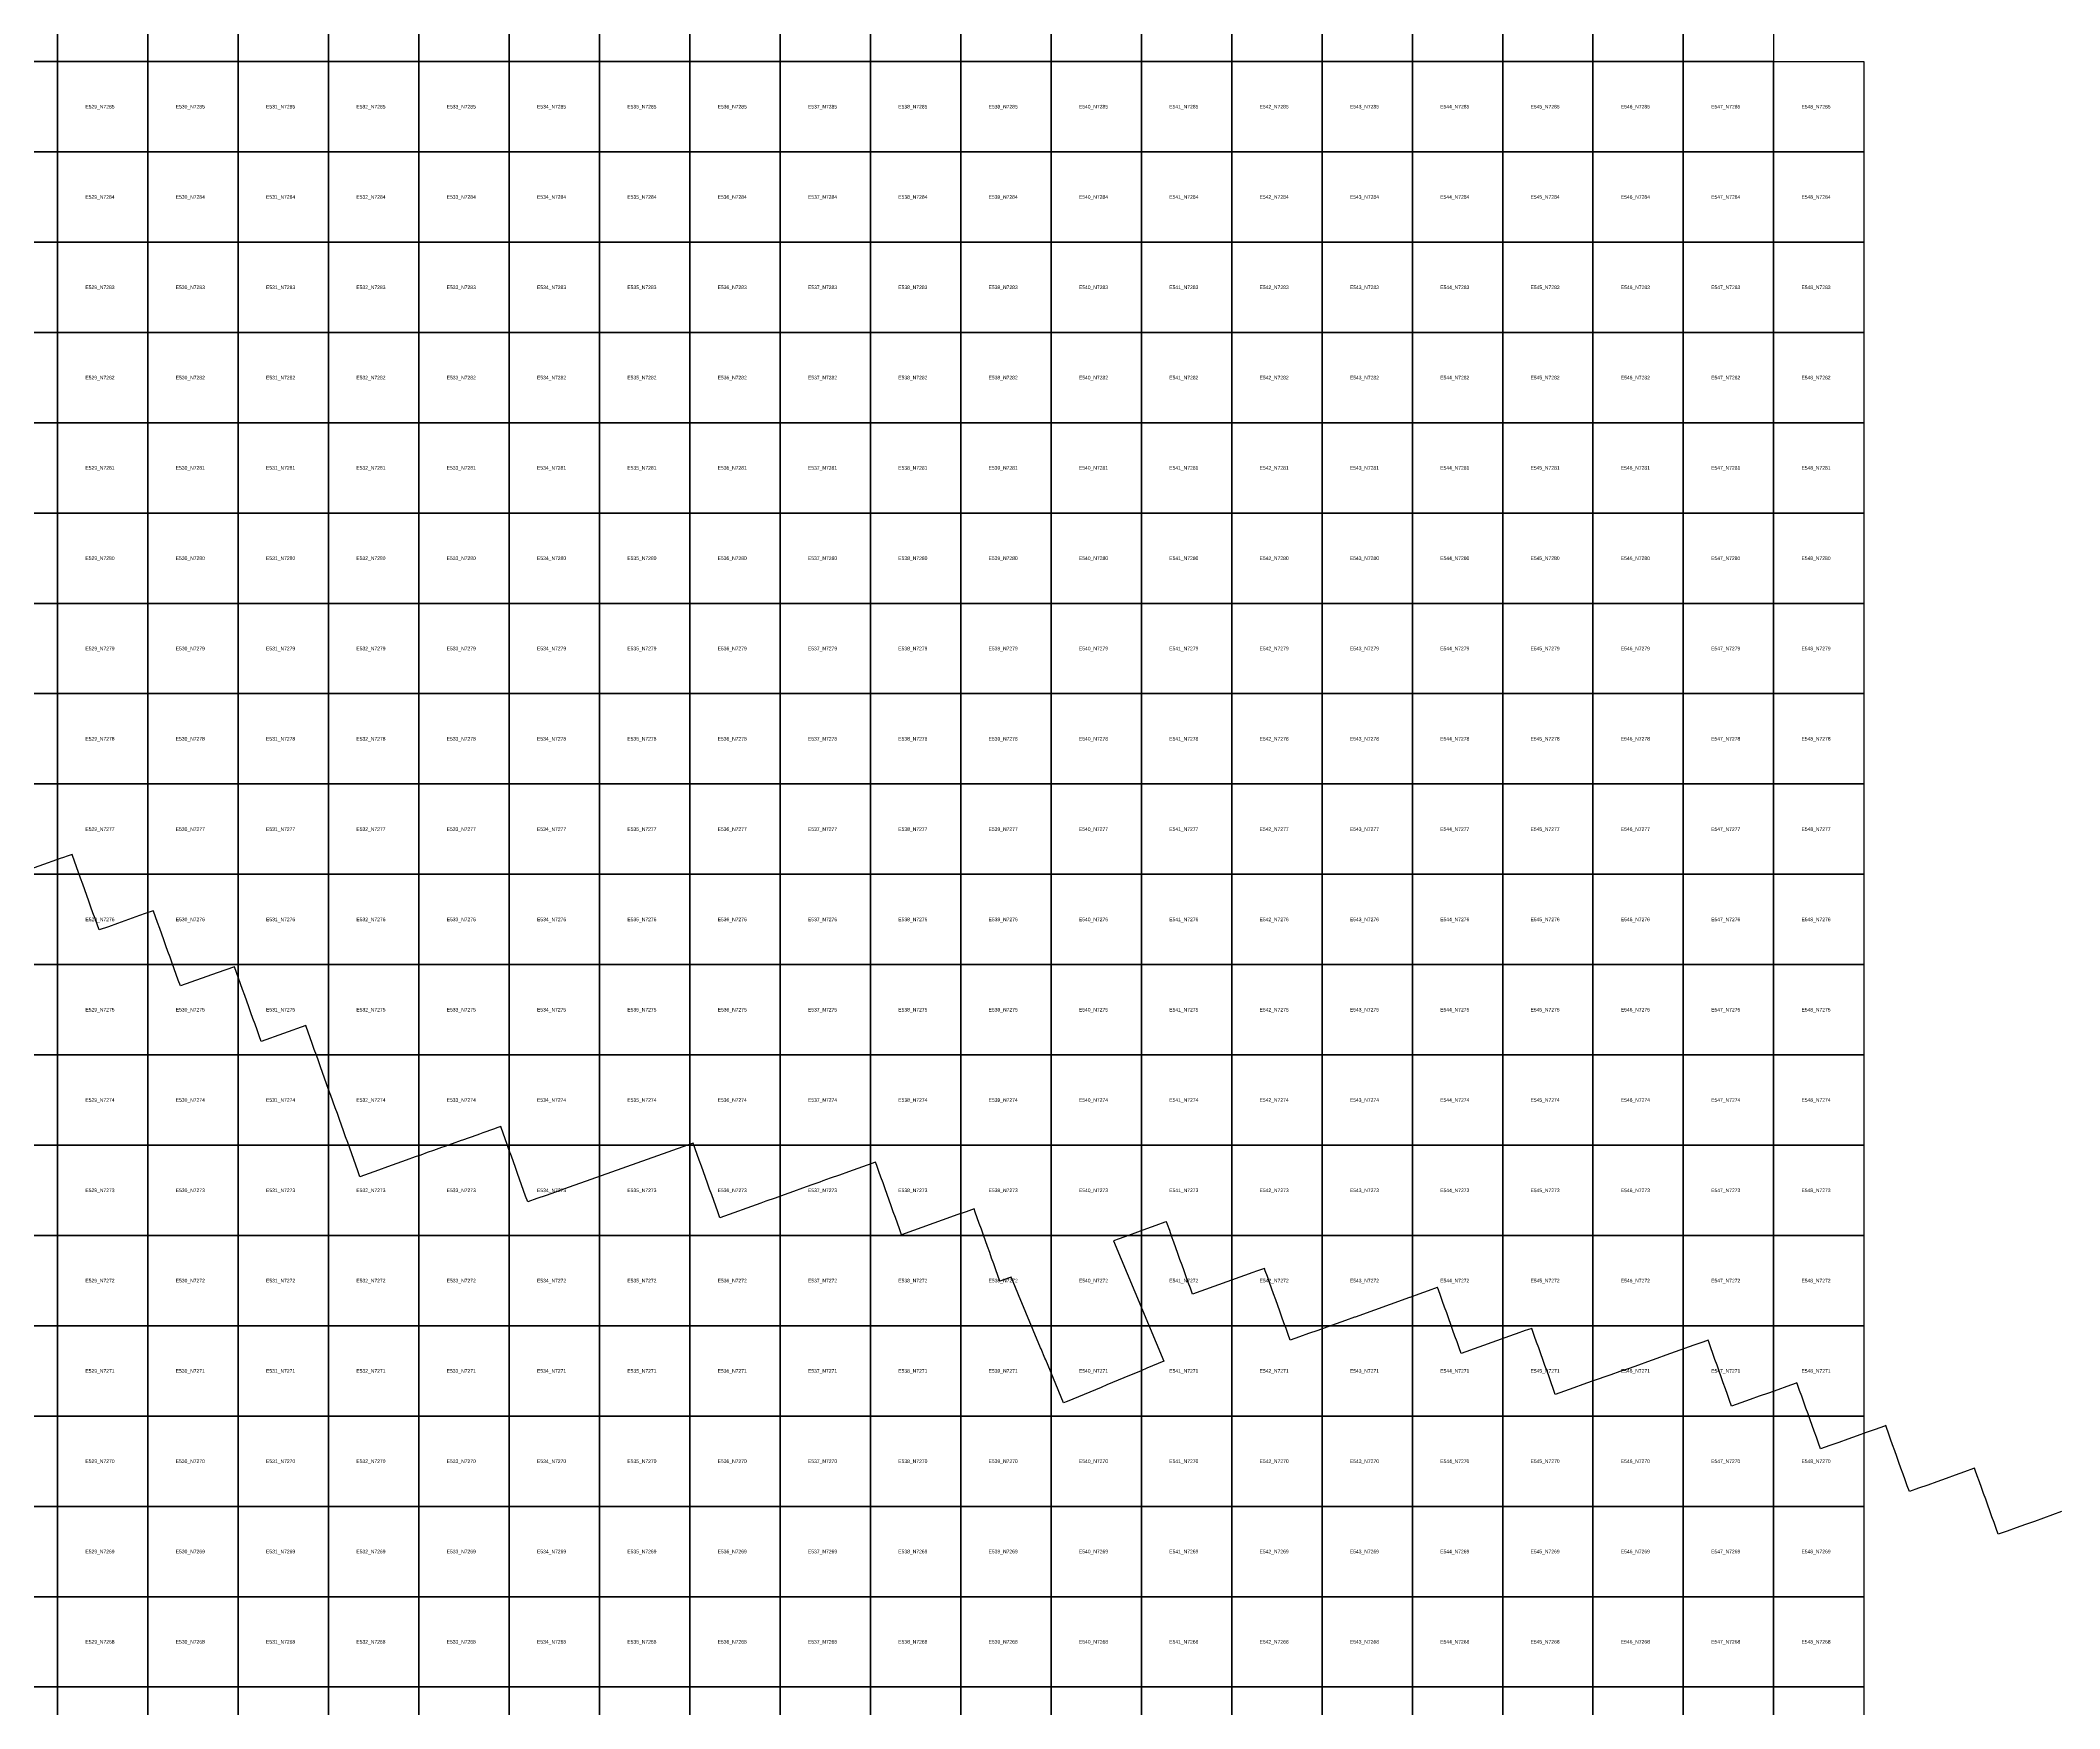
# Model space of a CAD drawing. Extents: x 325010 to 598009, y 7217000 to 7546188.
# Drawn here: x 528809 to 551166, y 7267760 to 7286234 of the extents above; entities that cross this region are included whole.
import ezdxf

# ---------------------------------------------------------------- set-up
doc = ezdxf.new("R2010")
doc.units = 0
doc.layers.add('D', color=7, linetype='Continuous')
doc.layers.add('Limpopo_1', color=7, linetype='Continuous')

msp = doc.modelspace()

# ---------------------------------------------------------------- linework, layer by layer
for points in [[(547000, 7286000), (547000, 7287000), (548000, 7287000), (548000, 7286000)], [(547000, 7285000), (547000, 7286000), (548000, 7286000), (548000, 7285000)], [(548000, 7285000), (548000, 7286000), (549000, 7286000), (549000, 7285000)], [(548000, 7284000), (548000, 7285000), (549000, 7285000), (549000, 7284000)], [(548000, 7283000), (548000, 7284000), (549000, 7284000), (549000, 7283000)], [(548000, 7282000), (548000, 7283000), (549000, 7283000), (549000, 7282000)], [(548000, 7281000), (548000, 7282000), (549000, 7282000), (549000, 7281000)], [(548000, 7280000), (548000, 7281000), (549000, 7281000), (549000, 7280000)], [(548000, 7279000), (548000, 7280000), (549000, 7280000), (549000, 7279000)], [(548000, 7278000), (548000, 7279000), (549000, 7279000), (549000, 7278000)], [(548000, 7277000), (548000, 7278000), (549000, 7278000), (549000, 7277000)], [(548000, 7276000), (548000, 7277000), (549000, 7277000), (549000, 7276000)], [(548000, 7275000), (548000, 7276000), (549000, 7276000), (549000, 7275000)], [(548000, 7274000), (548000, 7275000), (549000, 7275000), (549000, 7274000)], [(548000, 7273000), (548000, 7274000), (549000, 7274000), (549000, 7273000)], [(548000, 7272000), (548000, 7273000), (549000, 7273000), (549000, 7272000)], [(548000, 7271000), (548000, 7272000), (549000, 7272000), (549000, 7271000)], [(548000, 7270000), (548000, 7271000), (549000, 7271000), (549000, 7270000)], [(548000, 7269000), (548000, 7270000), (549000, 7270000), (549000, 7269000)], [(548000, 7268000), (548000, 7269000), (549000, 7269000), (549000, 7268000)], [(548000, 7267000), (548000, 7268000), (549000, 7268000), (549000, 7267000)]]:
    msp.add_lwpolyline(points, close=True)
at = {"layer": 'D'}
msp.add_lwpolyline([(551189, 7269942), (551088, 7269906), (550988, 7269870), (550888, 7269834), (550788, 7269798), (550687, 7269763), (550587, 7269727), (550487, 7269691), (550464, 7269756), (550440, 7269820), (550417, 7269885), (550394, 7269949), (550371, 7270014), (550348, 7270079), (550325, 7270143), (550302, 7270208), (550279, 7270273), (550255, 7270337), (550232, 7270402), (550225, 7270422), (550214, 7270418), (550112, 7270381), (550010, 7270345), (549909, 7270309), (549807, 7270272), (549706, 7270236), (549604, 7270200), (549503, 7270163), (549479, 7270228), (549456, 7270293), (549433, 7270357), (549410, 7270422), (549387, 7270487), (549364, 7270551), (549341, 7270616), (549317, 7270681), (549294, 7270746), (549271, 7270810), (549248, 7270875), (549241, 7270894), (549227, 7270890), (549126, 7270853), (549025, 7270817), (548924, 7270781), (548823, 7270745), (548722, 7270709), (548621, 7270673), (548520, 7270636), (548497, 7270701), (548474, 7270766), (548450, 7270831), (548427, 7270895), (548404, 7270960), (548381, 7271025), (548358, 7271089), (548335, 7271154), (548311, 7271219), (548288, 7271284), (548265, 7271348), (548258, 7271368), (548249, 7271364), (548147, 7271328), (548045, 7271292), (547943, 7271255), (547841, 7271219), (547739, 7271182), (547637, 7271146), (547535, 7271109), (547512, 7271174), (547489, 7271239), (547466, 7271303), (547443, 7271368), (547420, 7271433), (547397, 7271497), (547373, 7271562), (547350, 7271627), (547327, 7271692), (547304, 7271756), (547281, 7271821), (547274, 7271841), (547217, 7271820), (547115, 7271784), (547012, 7271747), (546910, 7271711), (546808, 7271674), (546706, 7271638), (546604, 7271601), (546502, 7271565), (546400, 7271528), (546298, 7271492), (546196, 7271455), (545991, 7271386), (545889, 7271350), (545787, 7271313), (545685, 7271277), (545583, 7271240), (545560, 7271304), (545537, 7271369), (545514, 7271433), (545491, 7271497), (545468, 7271561), (545445, 7271625), (545422, 7271689), (545399, 7271754), (545376, 7271818), (545353, 7271882), (545330, 7271946), (545321, 7271971), (545273, 7271954), (545250, 7271946), (545148, 7271910), (545128, 7271902), (544541, 7271693), (544518, 7271757), (544495, 7271821), (544472, 7271885), (544449, 7271949), (544426, 7272013), (544403, 7272077), (544380, 7272142), (544357, 7272206), (544334, 7272270), (544311, 7272334), (544288, 7272398), (544279, 7272424), (544276, 7272423), (544174, 7272387), (544072, 7272350), (543971, 7272314), (543967, 7272313), (543365, 7272097), (543360, 7272095), (543258, 7272059), (543156, 7272022), (543054, 7271986), (542952, 7271949), (542851, 7271913), (542749, 7271877), (542647, 7271840), (542624, 7271904), (542601, 7271968), (542578, 7272032), (542555, 7272096), (542533, 7272160), (542510, 7272224), (542487, 7272288), (542464, 7272352), (542441, 7272416), (542418, 7272480), (542395, 7272544), (542372, 7272609), (542362, 7272635), (542276, 7272604), (542233, 7272589), (541565, 7272351), (541542, 7272415), (541519, 7272479), (541496, 7272543), (541473, 7272607), (541450, 7272671), (541427, 7272735), (541404, 7272799), (541381, 7272863), (541358, 7272927), (541335, 7272991), (541313, 7273055), (541290, 7273120), (541278, 7273152), (541261, 7273146), (541160, 7273109), (541058, 7273073), (540957, 7273037), (540856, 7273000), (540754, 7272964), (540692, 7272942), (541249, 7271608), (541186, 7271582), (541123, 7271555), (541059, 7271529), (540996, 7271502), (540933, 7271476), (540870, 7271450), (540807, 7271423), (540744, 7271397), (540681, 7271371), (540618, 7271345), (540555, 7271318), (540492, 7271292), (540429, 7271266), (540367, 7271240), (540304, 7271214), (540241, 7271187), (540178, 7271161), (540139, 7271145), (539940, 7271622), (539930, 7271643), (539889, 7271743), (539884, 7271754), (539638, 7272342), (539597, 7272442), (539557, 7272537), (539536, 7272529), (539434, 7272494), (539411, 7272558), (539388, 7272621), (539365, 7272685), (539342, 7272749), (539320, 7272813), (539297, 7272876), (539274, 7272940), (539251, 7273004), (539228, 7273068), (539205, 7273131), (539183, 7273195), (539160, 7273259), (539147, 7273295), (539058, 7273263), (538956, 7273227), (538926, 7273216), (538344, 7273008), (538321, 7273072), (538299, 7273136), (538276, 7273199), (538253, 7273263), (538230, 7273327), (538207, 7273390), (538185, 7273454), (538162, 7273518), (538139, 7273581), (538116, 7273645), (538093, 7273709), (538070, 7273773), (538056, 7273812), (537962, 7273778), (537860, 7273742), (537758, 7273705), (537657, 7273669), (537555, 7273633), (537472, 7273604), (537438, 7273591), (537351, 7273560), (537249, 7273524), (537148, 7273487), (537046, 7273451), (536944, 7273414), (536842, 7273378), (536787, 7273358), (536333, 7273196), (536311, 7273260), (536288, 7273324), (536265, 7273387), (536242, 7273451), (536219, 7273514), (536197, 7273578), (536174, 7273642), (536151, 7273706), (536128, 7273769), (536105, 7273833), (536082, 7273897), (536060, 7273960), (536037, 7274023), (535020, 7273660), (534788, 7273578), (534715, 7273552), (534613, 7273516), (534511, 7273480), (534409, 7273444), (534307, 7273408), (534205, 7273372), (534182, 7273436), (534160, 7273499), (534137, 7273561), (534115, 7273625), (534092, 7273688), (534069, 7273751), (534047, 7273815), (534024, 7273878), (534001, 7273942), (533978, 7274006), (533955, 7274069), (533933, 7274133), (533910, 7274197), (533907, 7274206), (533876, 7274195), (533827, 7274178), (533710, 7274136), (533673, 7274123), (533642, 7274112), (533482, 7274055), (533469, 7274050), (533367, 7274014), (533276, 7273982), (533252, 7273973), (533163, 7273942), (533093, 7273917), (533020, 7273891), (532959, 7273869), (532858, 7273833), (532755, 7273797), (532654, 7273760), (532552, 7273724), (532450, 7273687), (532348, 7273651), (532326, 7273714), (532303, 7273778), (532280, 7273841), (532257, 7273904), (532235, 7273968), (532212, 7274031), (532189, 7274094), (532167, 7274158), (532144, 7274221), (532121, 7274285), (532098, 7274349), (532075, 7274412), (532052, 7274476), (532048, 7274488), (532047, 7274487), (532024, 7274551), (532001, 7274615), (531979, 7274678), (531956, 7274742), (531933, 7274805), (531910, 7274869), (531887, 7274933), (531865, 7274996), (531842, 7275060), (531819, 7275124), (531796, 7275187), (531773, 7275251), (531751, 7275314), (531747, 7275325), (531254, 7275149), (531231, 7275212), (531209, 7275276), (531186, 7275340), (531163, 7275403), (531140, 7275467), (531117, 7275531), (531095, 7275594), (531072, 7275658), (531049, 7275722), (531026, 7275785), (531003, 7275849), (530980, 7275913), (530958, 7275976), (530768, 7275908), (530359, 7275763), (530336, 7275826), (530313, 7275890), (530291, 7275954), (530268, 7276017), (530245, 7276081), (530222, 7276145), (530199, 7276209), (530176, 7276272), (530154, 7276336), (530131, 7276400), (530108, 7276464), (530085, 7276528), (530062, 7276591), (530060, 7276596), (529970, 7276565), (529907, 7276542), (529664, 7276456), (529562, 7276419), (529461, 7276383), (529438, 7276446), (529415, 7276510), (529392, 7276573), (529369, 7276637), (529347, 7276701), (529324, 7276764), (529301, 7276828), (529278, 7276891), (529255, 7276955), (529233, 7277019), (529210, 7277082), (529187, 7277146), (529164, 7277209), (529160, 7277220), (529116, 7277204), (529053, 7277182), (529040, 7277177), (528544, 7277000)], dxfattribs=at)
at = {"layer": 'Limpopo_1'}
for points in [[(528000, 7286000), (528000, 7287000), (529000, 7287000), (529000, 7286000)], [(529000, 7286000), (529000, 7287000), (530000, 7287000), (530000, 7286000)], [(530000, 7286000), (530000, 7287000), (531000, 7287000), (531000, 7286000)], [(531000, 7286000), (531000, 7287000), (532000, 7287000), (532000, 7286000)], [(532000, 7286000), (532000, 7287000), (533000, 7287000), (533000, 7286000)], [(533000, 7286000), (533000, 7287000), (534000, 7287000), (534000, 7286000)], [(534000, 7286000), (534000, 7287000), (535000, 7287000), (535000, 7286000)], [(535000, 7286000), (535000, 7287000), (536000, 7287000), (536000, 7286000)], [(536000, 7286000), (536000, 7287000), (537000, 7287000), (537000, 7286000)], [(537000, 7286000), (537000, 7287000), (538000, 7287000), (538000, 7286000)], [(538000, 7286000), (538000, 7287000), (539000, 7287000), (539000, 7286000)], [(539000, 7286000), (539000, 7287000), (540000, 7287000), (540000, 7286000)], [(540000, 7286000), (540000, 7287000), (541000, 7287000), (541000, 7286000)], [(541000, 7286000), (541000, 7287000), (542000, 7287000), (542000, 7286000)], [(542000, 7286000), (542000, 7287000), (543000, 7287000), (543000, 7286000)], [(543000, 7286000), (543000, 7287000), (544000, 7287000), (544000, 7286000)], [(544000, 7286000), (544000, 7287000), (545000, 7287000), (545000, 7286000)], [(545000, 7286000), (545000, 7287000), (546000, 7287000), (546000, 7286000)], [(546000, 7286000), (546000, 7287000), (547000, 7287000), (547000, 7286000)], [(528000, 7285000), (528000, 7286000), (529000, 7286000), (529000, 7285000)], [(529000, 7285000), (529000, 7286000), (530000, 7286000), (530000, 7285000)], [(530000, 7285000), (530000, 7286000), (531000, 7286000), (531000, 7285000)], [(531000, 7285000), (531000, 7286000), (532000, 7286000), (532000, 7285000)], [(532000, 7285000), (532000, 7286000), (533000, 7286000), (533000, 7285000)], [(533000, 7285000), (533000, 7286000), (534000, 7286000), (534000, 7285000)], [(534000, 7285000), (534000, 7286000), (535000, 7286000), (535000, 7285000)], [(535000, 7285000), (535000, 7286000), (536000, 7286000), (536000, 7285000)], [(536000, 7285000), (536000, 7286000), (537000, 7286000), (537000, 7285000)], [(537000, 7285000), (537000, 7286000), (538000, 7286000), (538000, 7285000)], [(538000, 7285000), (538000, 7286000), (539000, 7286000), (539000, 7285000)], [(539000, 7285000), (539000, 7286000), (540000, 7286000), (540000, 7285000)], [(540000, 7285000), (540000, 7286000), (541000, 7286000), (541000, 7285000)], [(541000, 7285000), (541000, 7286000), (542000, 7286000), (542000, 7285000)], [(542000, 7285000), (542000, 7286000), (543000, 7286000), (543000, 7285000)], [(543000, 7285000), (543000, 7286000), (544000, 7286000), (544000, 7285000)], [(544000, 7285000), (544000, 7286000), (545000, 7286000), (545000, 7285000)], [(545000, 7285000), (545000, 7286000), (546000, 7286000), (546000, 7285000)], [(546000, 7285000), (546000, 7286000), (547000, 7286000), (547000, 7285000)], [(528000, 7284000), (528000, 7285000), (529000, 7285000), (529000, 7284000)], [(529000, 7284000), (529000, 7285000), (530000, 7285000), (530000, 7284000)], [(530000, 7284000), (530000, 7285000), (531000, 7285000), (531000, 7284000)], [(531000, 7284000), (531000, 7285000), (532000, 7285000), (532000, 7284000)], [(532000, 7284000), (532000, 7285000), (533000, 7285000), (533000, 7284000)], [(533000, 7284000), (533000, 7285000), (534000, 7285000), (534000, 7284000)], [(534000, 7284000), (534000, 7285000), (535000, 7285000), (535000, 7284000)], [(535000, 7284000), (535000, 7285000), (536000, 7285000), (536000, 7284000)], [(536000, 7284000), (536000, 7285000), (537000, 7285000), (537000, 7284000)], [(537000, 7284000), (537000, 7285000), (538000, 7285000), (538000, 7284000)], [(538000, 7284000), (538000, 7285000), (539000, 7285000), (539000, 7284000)], [(539000, 7284000), (539000, 7285000), (540000, 7285000), (540000, 7284000)], [(540000, 7284000), (540000, 7285000), (541000, 7285000), (541000, 7284000)], [(541000, 7284000), (541000, 7285000), (542000, 7285000), (542000, 7284000)], [(542000, 7284000), (542000, 7285000), (543000, 7285000), (543000, 7284000)], [(543000, 7284000), (543000, 7285000), (544000, 7285000), (544000, 7284000)], [(544000, 7284000), (544000, 7285000), (545000, 7285000), (545000, 7284000)], [(545000, 7284000), (545000, 7285000), (546000, 7285000), (546000, 7284000)], [(546000, 7284000), (546000, 7285000), (547000, 7285000), (547000, 7284000)], [(547000, 7284000), (547000, 7285000), (548000, 7285000), (548000, 7284000)], [(528000, 7283000), (528000, 7284000), (529000, 7284000), (529000, 7283000)], [(529000, 7283000), (529000, 7284000), (530000, 7284000), (530000, 7283000)], [(530000, 7283000), (530000, 7284000), (531000, 7284000), (531000, 7283000)], [(531000, 7283000), (531000, 7284000), (532000, 7284000), (532000, 7283000)], [(532000, 7283000), (532000, 7284000), (533000, 7284000), (533000, 7283000)], [(533000, 7283000), (533000, 7284000), (534000, 7284000), (534000, 7283000)], [(534000, 7283000), (534000, 7284000), (535000, 7284000), (535000, 7283000)], [(535000, 7283000), (535000, 7284000), (536000, 7284000), (536000, 7283000)], [(536000, 7283000), (536000, 7284000), (537000, 7284000), (537000, 7283000)], [(537000, 7283000), (537000, 7284000), (538000, 7284000), (538000, 7283000)], [(538000, 7283000), (538000, 7284000), (539000, 7284000), (539000, 7283000)], [(539000, 7283000), (539000, 7284000), (540000, 7284000), (540000, 7283000)], [(540000, 7283000), (540000, 7284000), (541000, 7284000), (541000, 7283000)], [(541000, 7283000), (541000, 7284000), (542000, 7284000), (542000, 7283000)], [(542000, 7283000), (542000, 7284000), (543000, 7284000), (543000, 7283000)], [(543000, 7283000), (543000, 7284000), (544000, 7284000), (544000, 7283000)], [(544000, 7283000), (544000, 7284000), (545000, 7284000), (545000, 7283000)], [(545000, 7283000), (545000, 7284000), (546000, 7284000), (546000, 7283000)], [(546000, 7283000), (546000, 7284000), (547000, 7284000), (547000, 7283000)], [(547000, 7283000), (547000, 7284000), (548000, 7284000), (548000, 7283000)], [(528000, 7282000), (528000, 7283000), (529000, 7283000), (529000, 7282000)], [(529000, 7282000), (529000, 7283000), (530000, 7283000), (530000, 7282000)], [(530000, 7282000), (530000, 7283000), (531000, 7283000), (531000, 7282000)], [(531000, 7282000), (531000, 7283000), (532000, 7283000), (532000, 7282000)], [(532000, 7282000), (532000, 7283000), (533000, 7283000), (533000, 7282000)], [(533000, 7282000), (533000, 7283000), (534000, 7283000), (534000, 7282000)], [(534000, 7282000), (534000, 7283000), (535000, 7283000), (535000, 7282000)], [(535000, 7282000), (535000, 7283000), (536000, 7283000), (536000, 7282000)], [(536000, 7282000), (536000, 7283000), (537000, 7283000), (537000, 7282000)], [(537000, 7282000), (537000, 7283000), (538000, 7283000), (538000, 7282000)], [(538000, 7282000), (538000, 7283000), (539000, 7283000), (539000, 7282000)], [(539000, 7282000), (539000, 7283000), (540000, 7283000), (540000, 7282000)], [(540000, 7282000), (540000, 7283000), (541000, 7283000), (541000, 7282000)], [(541000, 7282000), (541000, 7283000), (542000, 7283000), (542000, 7282000)], [(542000, 7282000), (542000, 7283000), (543000, 7283000), (543000, 7282000)], [(543000, 7282000), (543000, 7283000), (544000, 7283000), (544000, 7282000)], [(544000, 7282000), (544000, 7283000), (545000, 7283000), (545000, 7282000)], [(545000, 7282000), (545000, 7283000), (546000, 7283000), (546000, 7282000)], [(546000, 7282000), (546000, 7283000), (547000, 7283000), (547000, 7282000)], [(547000, 7282000), (547000, 7283000), (548000, 7283000), (548000, 7282000)], [(528000, 7281000), (528000, 7282000), (529000, 7282000), (529000, 7281000)], [(529000, 7281000), (529000, 7282000), (530000, 7282000), (530000, 7281000)], [(530000, 7281000), (530000, 7282000), (531000, 7282000), (531000, 7281000)], [(531000, 7281000), (531000, 7282000), (532000, 7282000), (532000, 7281000)], [(532000, 7281000), (532000, 7282000), (533000, 7282000), (533000, 7281000)], [(533000, 7281000), (533000, 7282000), (534000, 7282000), (534000, 7281000)], [(534000, 7281000), (534000, 7282000), (535000, 7282000), (535000, 7281000)], [(535000, 7281000), (535000, 7282000), (536000, 7282000), (536000, 7281000)], [(536000, 7281000), (536000, 7282000), (537000, 7282000), (537000, 7281000)], [(537000, 7281000), (537000, 7282000), (538000, 7282000), (538000, 7281000)], [(538000, 7281000), (538000, 7282000), (539000, 7282000), (539000, 7281000)], [(539000, 7281000), (539000, 7282000), (540000, 7282000), (540000, 7281000)], [(540000, 7281000), (540000, 7282000), (541000, 7282000), (541000, 7281000)], [(541000, 7281000), (541000, 7282000), (542000, 7282000), (542000, 7281000)], [(542000, 7281000), (542000, 7282000), (543000, 7282000), (543000, 7281000)], [(543000, 7281000), (543000, 7282000), (544000, 7282000), (544000, 7281000)], [(544000, 7281000), (544000, 7282000), (545000, 7282000), (545000, 7281000)], [(545000, 7281000), (545000, 7282000), (546000, 7282000), (546000, 7281000)], [(546000, 7281000), (546000, 7282000), (547000, 7282000), (547000, 7281000)], [(547000, 7281000), (547000, 7282000), (548000, 7282000), (548000, 7281000)], [(528000, 7280000), (528000, 7281000), (529000, 7281000), (529000, 7280000)], [(529000, 7280000), (529000, 7281000), (530000, 7281000), (530000, 7280000)], [(530000, 7280000), (530000, 7281000), (531000, 7281000), (531000, 7280000)], [(531000, 7280000), (531000, 7281000), (532000, 7281000), (532000, 7280000)], [(532000, 7280000), (532000, 7281000), (533000, 7281000), (533000, 7280000)], [(533000, 7280000), (533000, 7281000), (534000, 7281000), (534000, 7280000)], [(534000, 7280000), (534000, 7281000), (535000, 7281000), (535000, 7280000)], [(535000, 7280000), (535000, 7281000), (536000, 7281000), (536000, 7280000)], [(536000, 7280000), (536000, 7281000), (537000, 7281000), (537000, 7280000)], [(537000, 7280000), (537000, 7281000), (538000, 7281000), (538000, 7280000)], [(538000, 7280000), (538000, 7281000), (539000, 7281000), (539000, 7280000)], [(539000, 7280000), (539000, 7281000), (540000, 7281000), (540000, 7280000)], [(540000, 7280000), (540000, 7281000), (541000, 7281000), (541000, 7280000)], [(541000, 7280000), (541000, 7281000), (542000, 7281000), (542000, 7280000)], [(542000, 7280000), (542000, 7281000), (543000, 7281000), (543000, 7280000)], [(543000, 7280000), (543000, 7281000), (544000, 7281000), (544000, 7280000)], [(544000, 7280000), (544000, 7281000), (545000, 7281000), (545000, 7280000)], [(545000, 7280000), (545000, 7281000), (546000, 7281000), (546000, 7280000)], [(546000, 7280000), (546000, 7281000), (547000, 7281000), (547000, 7280000)], [(547000, 7280000), (547000, 7281000), (548000, 7281000), (548000, 7280000)], [(528000, 7279000), (528000, 7280000), (529000, 7280000), (529000, 7279000)], [(529000, 7279000), (529000, 7280000), (530000, 7280000), (530000, 7279000)], [(530000, 7279000), (530000, 7280000), (531000, 7280000), (531000, 7279000)], [(531000, 7279000), (531000, 7280000), (532000, 7280000), (532000, 7279000)], [(532000, 7279000), (532000, 7280000), (533000, 7280000), (533000, 7279000)], [(533000, 7279000), (533000, 7280000), (534000, 7280000), (534000, 7279000)], [(534000, 7279000), (534000, 7280000), (535000, 7280000), (535000, 7279000)], [(535000, 7279000), (535000, 7280000), (536000, 7280000), (536000, 7279000)], [(536000, 7279000), (536000, 7280000), (537000, 7280000), (537000, 7279000)], [(537000, 7279000), (537000, 7280000), (538000, 7280000), (538000, 7279000)], [(538000, 7279000), (538000, 7280000), (539000, 7280000), (539000, 7279000)], [(539000, 7279000), (539000, 7280000), (540000, 7280000), (540000, 7279000)], [(540000, 7279000), (540000, 7280000), (541000, 7280000), (541000, 7279000)], [(541000, 7279000), (541000, 7280000), (542000, 7280000), (542000, 7279000)], [(542000, 7279000), (542000, 7280000), (543000, 7280000), (543000, 7279000)], [(543000, 7279000), (543000, 7280000), (544000, 7280000), (544000, 7279000)], [(544000, 7279000), (544000, 7280000), (545000, 7280000), (545000, 7279000)], [(545000, 7279000), (545000, 7280000), (546000, 7280000), (546000, 7279000)], [(546000, 7279000), (546000, 7280000), (547000, 7280000), (547000, 7279000)], [(547000, 7279000), (547000, 7280000), (548000, 7280000), (548000, 7279000)], [(528000, 7278000), (528000, 7279000), (529000, 7279000), (529000, 7278000)], [(529000, 7278000), (529000, 7279000), (530000, 7279000), (530000, 7278000)], [(530000, 7278000), (530000, 7279000), (531000, 7279000), (531000, 7278000)], [(531000, 7278000), (531000, 7279000), (532000, 7279000), (532000, 7278000)], [(532000, 7278000), (532000, 7279000), (533000, 7279000), (533000, 7278000)], [(533000, 7278000), (533000, 7279000), (534000, 7279000), (534000, 7278000)], [(534000, 7278000), (534000, 7279000), (535000, 7279000), (535000, 7278000)], [(535000, 7278000), (535000, 7279000), (536000, 7279000), (536000, 7278000)], [(536000, 7278000), (536000, 7279000), (537000, 7279000), (537000, 7278000)], [(537000, 7278000), (537000, 7279000), (538000, 7279000), (538000, 7278000)], [(538000, 7278000), (538000, 7279000), (539000, 7279000), (539000, 7278000)], [(539000, 7278000), (539000, 7279000), (540000, 7279000), (540000, 7278000)], [(540000, 7278000), (540000, 7279000), (541000, 7279000), (541000, 7278000)], [(541000, 7278000), (541000, 7279000), (542000, 7279000), (542000, 7278000)], [(542000, 7278000), (542000, 7279000), (543000, 7279000), (543000, 7278000)], [(543000, 7278000), (543000, 7279000), (544000, 7279000), (544000, 7278000)], [(544000, 7278000), (544000, 7279000), (545000, 7279000), (545000, 7278000)], [(545000, 7278000), (545000, 7279000), (546000, 7279000), (546000, 7278000)], [(546000, 7278000), (546000, 7279000), (547000, 7279000), (547000, 7278000)], [(547000, 7278000), (547000, 7279000), (548000, 7279000), (548000, 7278000)], [(528000, 7277000), (528000, 7278000), (529000, 7278000), (529000, 7277000)], [(529000, 7277000), (529000, 7278000), (530000, 7278000), (530000, 7277000)], [(530000, 7277000), (530000, 7278000), (531000, 7278000), (531000, 7277000)], [(531000, 7277000), (531000, 7278000), (532000, 7278000), (532000, 7277000)], [(532000, 7277000), (532000, 7278000), (533000, 7278000), (533000, 7277000)], [(533000, 7277000), (533000, 7278000), (534000, 7278000), (534000, 7277000)], [(534000, 7277000), (534000, 7278000), (535000, 7278000), (535000, 7277000)], [(535000, 7277000), (535000, 7278000), (536000, 7278000), (536000, 7277000)], [(536000, 7277000), (536000, 7278000), (537000, 7278000), (537000, 7277000)], [(537000, 7277000), (537000, 7278000), (538000, 7278000), (538000, 7277000)], [(538000, 7277000), (538000, 7278000), (539000, 7278000), (539000, 7277000)], [(539000, 7277000), (539000, 7278000), (540000, 7278000), (540000, 7277000)], [(540000, 7277000), (540000, 7278000), (541000, 7278000), (541000, 7277000)], [(541000, 7277000), (541000, 7278000), (542000, 7278000), (542000, 7277000)], [(542000, 7277000), (542000, 7278000), (543000, 7278000), (543000, 7277000)], [(543000, 7277000), (543000, 7278000), (544000, 7278000), (544000, 7277000)], [(544000, 7277000), (544000, 7278000), (545000, 7278000), (545000, 7277000)], [(545000, 7277000), (545000, 7278000), (546000, 7278000), (546000, 7277000)], [(546000, 7277000), (546000, 7278000), (547000, 7278000), (547000, 7277000)], [(547000, 7277000), (547000, 7278000), (548000, 7278000), (548000, 7277000)], [(528000, 7276000), (528000, 7277000), (529000, 7277000), (529000, 7276000)], [(529000, 7276000), (529000, 7277000), (530000, 7277000), (530000, 7276000)], [(530000, 7276000), (530000, 7277000), (531000, 7277000), (531000, 7276000)], [(531000, 7276000), (531000, 7277000), (532000, 7277000), (532000, 7276000)], [(532000, 7276000), (532000, 7277000), (533000, 7277000), (533000, 7276000)], [(533000, 7276000), (533000, 7277000), (534000, 7277000), (534000, 7276000)], [(534000, 7276000), (534000, 7277000), (535000, 7277000), (535000, 7276000)], [(535000, 7276000), (535000, 7277000), (536000, 7277000), (536000, 7276000)], [(536000, 7276000), (536000, 7277000), (537000, 7277000), (537000, 7276000)], [(537000, 7276000), (537000, 7277000), (538000, 7277000), (538000, 7276000)], [(538000, 7276000), (538000, 7277000), (539000, 7277000), (539000, 7276000)], [(539000, 7276000), (539000, 7277000), (540000, 7277000), (540000, 7276000)], [(540000, 7276000), (540000, 7277000), (541000, 7277000), (541000, 7276000)], [(541000, 7276000), (541000, 7277000), (542000, 7277000), (542000, 7276000)], [(542000, 7276000), (542000, 7277000), (543000, 7277000), (543000, 7276000)], [(543000, 7276000), (543000, 7277000), (544000, 7277000), (544000, 7276000)], [(544000, 7276000), (544000, 7277000), (545000, 7277000), (545000, 7276000)], [(545000, 7276000), (545000, 7277000), (546000, 7277000), (546000, 7276000)], [(546000, 7276000), (546000, 7277000), (547000, 7277000), (547000, 7276000)], [(547000, 7276000), (547000, 7277000), (548000, 7277000), (548000, 7276000)], [(528000, 7275000), (528000, 7276000), (529000, 7276000), (529000, 7275000)], [(529000, 7275000), (529000, 7276000), (530000, 7276000), (530000, 7275000)], [(530000, 7275000), (530000, 7276000), (531000, 7276000), (531000, 7275000)], [(531000, 7275000), (531000, 7276000), (532000, 7276000), (532000, 7275000)], [(532000, 7275000), (532000, 7276000), (533000, 7276000), (533000, 7275000)], [(533000, 7275000), (533000, 7276000), (534000, 7276000), (534000, 7275000)], [(534000, 7275000), (534000, 7276000), (535000, 7276000), (535000, 7275000)], [(535000, 7275000), (535000, 7276000), (536000, 7276000), (536000, 7275000)], [(536000, 7275000), (536000, 7276000), (537000, 7276000), (537000, 7275000)], [(537000, 7275000), (537000, 7276000), (538000, 7276000), (538000, 7275000)], [(538000, 7275000), (538000, 7276000), (539000, 7276000), (539000, 7275000)], [(539000, 7275000), (539000, 7276000), (540000, 7276000), (540000, 7275000)], [(540000, 7275000), (540000, 7276000), (541000, 7276000), (541000, 7275000)], [(541000, 7275000), (541000, 7276000), (542000, 7276000), (542000, 7275000)], [(542000, 7275000), (542000, 7276000), (543000, 7276000), (543000, 7275000)], [(543000, 7275000), (543000, 7276000), (544000, 7276000), (544000, 7275000)], [(544000, 7275000), (544000, 7276000), (545000, 7276000), (545000, 7275000)], [(545000, 7275000), (545000, 7276000), (546000, 7276000), (546000, 7275000)], [(546000, 7275000), (546000, 7276000), (547000, 7276000), (547000, 7275000)], [(547000, 7275000), (547000, 7276000), (548000, 7276000), (548000, 7275000)], [(528000, 7274000), (528000, 7275000), (529000, 7275000), (529000, 7274000)], [(529000, 7274000), (529000, 7275000), (530000, 7275000), (530000, 7274000)], [(530000, 7274000), (530000, 7275000), (531000, 7275000), (531000, 7274000)], [(531000, 7274000), (531000, 7275000), (532000, 7275000), (532000, 7274000)], [(532000, 7274000), (532000, 7275000), (533000, 7275000), (533000, 7274000)], [(533000, 7274000), (533000, 7275000), (534000, 7275000), (534000, 7274000)], [(534000, 7274000), (534000, 7275000), (535000, 7275000), (535000, 7274000)], [(535000, 7274000), (535000, 7275000), (536000, 7275000), (536000, 7274000)], [(536000, 7274000), (536000, 7275000), (537000, 7275000), (537000, 7274000)], [(537000, 7274000), (537000, 7275000), (538000, 7275000), (538000, 7274000)], [(538000, 7274000), (538000, 7275000), (539000, 7275000), (539000, 7274000)], [(539000, 7274000), (539000, 7275000), (540000, 7275000), (540000, 7274000)], [(540000, 7274000), (540000, 7275000), (541000, 7275000), (541000, 7274000)], [(541000, 7274000), (541000, 7275000), (542000, 7275000), (542000, 7274000)], [(542000, 7274000), (542000, 7275000), (543000, 7275000), (543000, 7274000)], [(543000, 7274000), (543000, 7275000), (544000, 7275000), (544000, 7274000)], [(544000, 7274000), (544000, 7275000), (545000, 7275000), (545000, 7274000)], [(545000, 7274000), (545000, 7275000), (546000, 7275000), (546000, 7274000)], [(546000, 7274000), (546000, 7275000), (547000, 7275000), (547000, 7274000)], [(547000, 7274000), (547000, 7275000), (548000, 7275000), (548000, 7274000)], [(528000, 7273000), (528000, 7274000), (529000, 7274000), (529000, 7273000)], [(529000, 7273000), (529000, 7274000), (530000, 7274000), (530000, 7273000)], [(530000, 7273000), (530000, 7274000), (531000, 7274000), (531000, 7273000)], [(531000, 7273000), (531000, 7274000), (532000, 7274000), (532000, 7273000)], [(532000, 7273000), (532000, 7274000), (533000, 7274000), (533000, 7273000)], [(533000, 7273000), (533000, 7274000), (534000, 7274000), (534000, 7273000)], [(534000, 7273000), (534000, 7274000), (535000, 7274000), (535000, 7273000)], [(535000, 7273000), (535000, 7274000), (536000, 7274000), (536000, 7273000)], [(536000, 7273000), (536000, 7274000), (537000, 7274000), (537000, 7273000)], [(537000, 7273000), (537000, 7274000), (538000, 7274000), (538000, 7273000)], [(538000, 7273000), (538000, 7274000), (539000, 7274000), (539000, 7273000)], [(539000, 7273000), (539000, 7274000), (540000, 7274000), (540000, 7273000)], [(540000, 7273000), (540000, 7274000), (541000, 7274000), (541000, 7273000)], [(541000, 7273000), (541000, 7274000), (542000, 7274000), (542000, 7273000)], [(542000, 7273000), (542000, 7274000), (543000, 7274000), (543000, 7273000)], [(543000, 7273000), (543000, 7274000), (544000, 7274000), (544000, 7273000)], [(544000, 7273000), (544000, 7274000), (545000, 7274000), (545000, 7273000)], [(545000, 7273000), (545000, 7274000), (546000, 7274000), (546000, 7273000)], [(546000, 7273000), (546000, 7274000), (547000, 7274000), (547000, 7273000)], [(547000, 7273000), (547000, 7274000), (548000, 7274000), (548000, 7273000)], [(528000, 7272000), (528000, 7273000), (529000, 7273000), (529000, 7272000)], [(529000, 7272000), (529000, 7273000), (530000, 7273000), (530000, 7272000)], [(530000, 7272000), (530000, 7273000), (531000, 7273000), (531000, 7272000)], [(531000, 7272000), (531000, 7273000), (532000, 7273000), (532000, 7272000)], [(532000, 7272000), (532000, 7273000), (533000, 7273000), (533000, 7272000)], [(533000, 7272000), (533000, 7273000), (534000, 7273000), (534000, 7272000)], [(534000, 7272000), (534000, 7273000), (535000, 7273000), (535000, 7272000)], [(535000, 7272000), (535000, 7273000), (536000, 7273000), (536000, 7272000)], [(536000, 7272000), (536000, 7273000), (537000, 7273000), (537000, 7272000)], [(537000, 7272000), (537000, 7273000), (538000, 7273000), (538000, 7272000)], [(538000, 7272000), (538000, 7273000), (539000, 7273000), (539000, 7272000)], [(539000, 7272000), (539000, 7273000), (540000, 7273000), (540000, 7272000)], [(540000, 7272000), (540000, 7273000), (541000, 7273000), (541000, 7272000)], [(541000, 7272000), (541000, 7273000), (542000, 7273000), (542000, 7272000)], [(542000, 7272000), (542000, 7273000), (543000, 7273000), (543000, 7272000)], [(543000, 7272000), (543000, 7273000), (544000, 7273000), (544000, 7272000)], [(544000, 7272000), (544000, 7273000), (545000, 7273000), (545000, 7272000)], [(545000, 7272000), (545000, 7273000), (546000, 7273000), (546000, 7272000)], [(546000, 7272000), (546000, 7273000), (547000, 7273000), (547000, 7272000)], [(547000, 7272000), (547000, 7273000), (548000, 7273000), (548000, 7272000)], [(528000, 7271000), (528000, 7272000), (529000, 7272000), (529000, 7271000)], [(529000, 7271000), (529000, 7272000), (530000, 7272000), (530000, 7271000)], [(530000, 7271000), (530000, 7272000), (531000, 7272000), (531000, 7271000)], [(531000, 7271000), (531000, 7272000), (532000, 7272000), (532000, 7271000)], [(532000, 7271000), (532000, 7272000), (533000, 7272000), (533000, 7271000)], [(533000, 7271000), (533000, 7272000), (534000, 7272000), (534000, 7271000)], [(534000, 7271000), (534000, 7272000), (535000, 7272000), (535000, 7271000)], [(535000, 7271000), (535000, 7272000), (536000, 7272000), (536000, 7271000)], [(536000, 7271000), (536000, 7272000), (537000, 7272000), (537000, 7271000)], [(537000, 7271000), (537000, 7272000), (538000, 7272000), (538000, 7271000)], [(538000, 7271000), (538000, 7272000), (539000, 7272000), (539000, 7271000)], [(539000, 7271000), (539000, 7272000), (540000, 7272000), (540000, 7271000)], [(540000, 7271000), (540000, 7272000), (541000, 7272000), (541000, 7271000)], [(541000, 7271000), (541000, 7272000), (542000, 7272000), (542000, 7271000)], [(542000, 7271000), (542000, 7272000), (543000, 7272000), (543000, 7271000)], [(543000, 7271000), (543000, 7272000), (544000, 7272000), (544000, 7271000)], [(544000, 7271000), (544000, 7272000), (545000, 7272000), (545000, 7271000)], [(545000, 7271000), (545000, 7272000), (546000, 7272000), (546000, 7271000)], [(546000, 7271000), (546000, 7272000), (547000, 7272000), (547000, 7271000)], [(547000, 7271000), (547000, 7272000), (548000, 7272000), (548000, 7271000)], [(528000, 7270000), (528000, 7271000), (529000, 7271000), (529000, 7270000)], [(529000, 7270000), (529000, 7271000), (530000, 7271000), (530000, 7270000)], [(530000, 7270000), (530000, 7271000), (531000, 7271000), (531000, 7270000)], [(531000, 7270000), (531000, 7271000), (532000, 7271000), (532000, 7270000)], [(532000, 7270000), (532000, 7271000), (533000, 7271000), (533000, 7270000)], [(533000, 7270000), (533000, 7271000), (534000, 7271000), (534000, 7270000)], [(534000, 7270000), (534000, 7271000), (535000, 7271000), (535000, 7270000)], [(535000, 7270000), (535000, 7271000), (536000, 7271000), (536000, 7270000)], [(536000, 7270000), (536000, 7271000), (537000, 7271000), (537000, 7270000)], [(537000, 7270000), (537000, 7271000), (538000, 7271000), (538000, 7270000)], [(538000, 7270000), (538000, 7271000), (539000, 7271000), (539000, 7270000)], [(539000, 7270000), (539000, 7271000), (540000, 7271000), (540000, 7270000)], [(540000, 7270000), (540000, 7271000), (541000, 7271000), (541000, 7270000)], [(541000, 7270000), (541000, 7271000), (542000, 7271000), (542000, 7270000)], [(542000, 7270000), (542000, 7271000), (543000, 7271000), (543000, 7270000)], [(543000, 7270000), (543000, 7271000), (544000, 7271000), (544000, 7270000)], [(544000, 7270000), (544000, 7271000), (545000, 7271000), (545000, 7270000)], [(545000, 7270000), (545000, 7271000), (546000, 7271000), (546000, 7270000)], [(546000, 7270000), (546000, 7271000), (547000, 7271000), (547000, 7270000)], [(547000, 7270000), (547000, 7271000), (548000, 7271000), (548000, 7270000)], [(528000, 7269000), (528000, 7270000), (529000, 7270000), (529000, 7269000)], [(529000, 7269000), (529000, 7270000), (530000, 7270000), (530000, 7269000)], [(530000, 7269000), (530000, 7270000), (531000, 7270000), (531000, 7269000)], [(531000, 7269000), (531000, 7270000), (532000, 7270000), (532000, 7269000)], [(532000, 7269000), (532000, 7270000), (533000, 7270000), (533000, 7269000)], [(533000, 7269000), (533000, 7270000), (534000, 7270000), (534000, 7269000)], [(534000, 7269000), (534000, 7270000), (535000, 7270000), (535000, 7269000)], [(535000, 7269000), (535000, 7270000), (536000, 7270000), (536000, 7269000)], [(536000, 7269000), (536000, 7270000), (537000, 7270000), (537000, 7269000)], [(537000, 7269000), (537000, 7270000), (538000, 7270000), (538000, 7269000)], [(538000, 7269000), (538000, 7270000), (539000, 7270000), (539000, 7269000)], [(539000, 7269000), (539000, 7270000), (540000, 7270000), (540000, 7269000)], [(540000, 7269000), (540000, 7270000), (541000, 7270000), (541000, 7269000)], [(541000, 7269000), (541000, 7270000), (542000, 7270000), (542000, 7269000)], [(542000, 7269000), (542000, 7270000), (543000, 7270000), (543000, 7269000)], [(543000, 7269000), (543000, 7270000), (544000, 7270000), (544000, 7269000)], [(544000, 7269000), (544000, 7270000), (545000, 7270000), (545000, 7269000)], [(545000, 7269000), (545000, 7270000), (546000, 7270000), (546000, 7269000)], [(546000, 7269000), (546000, 7270000), (547000, 7270000), (547000, 7269000)], [(547000, 7269000), (547000, 7270000), (548000, 7270000), (548000, 7269000)], [(528000, 7268000), (528000, 7269000), (529000, 7269000), (529000, 7268000)], [(529000, 7268000), (529000, 7269000), (530000, 7269000), (530000, 7268000)], [(530000, 7268000), (530000, 7269000), (531000, 7269000), (531000, 7268000)], [(531000, 7268000), (531000, 7269000), (532000, 7269000), (532000, 7268000)], [(532000, 7268000), (532000, 7269000), (533000, 7269000), (533000, 7268000)], [(533000, 7268000), (533000, 7269000), (534000, 7269000), (534000, 7268000)], [(534000, 7268000), (534000, 7269000), (535000, 7269000), (535000, 7268000)], [(535000, 7268000), (535000, 7269000), (536000, 7269000), (536000, 7268000)], [(536000, 7268000), (536000, 7269000), (537000, 7269000), (537000, 7268000)], [(537000, 7268000), (537000, 7269000), (538000, 7269000), (538000, 7268000)], [(538000, 7268000), (538000, 7269000), (539000, 7269000), (539000, 7268000)], [(539000, 7268000), (539000, 7269000), (540000, 7269000), (540000, 7268000)], [(540000, 7268000), (540000, 7269000), (541000, 7269000), (541000, 7268000)], [(541000, 7268000), (541000, 7269000), (542000, 7269000), (542000, 7268000)], [(542000, 7268000), (542000, 7269000), (543000, 7269000), (543000, 7268000)], [(543000, 7268000), (543000, 7269000), (544000, 7269000), (544000, 7268000)], [(544000, 7268000), (544000, 7269000), (545000, 7269000), (545000, 7268000)], [(545000, 7268000), (545000, 7269000), (546000, 7269000), (546000, 7268000)], [(546000, 7268000), (546000, 7269000), (547000, 7269000), (547000, 7268000)], [(547000, 7268000), (547000, 7269000), (548000, 7269000), (548000, 7268000)], [(528000, 7267000), (528000, 7268000), (529000, 7268000), (529000, 7267000)], [(529000, 7267000), (529000, 7268000), (530000, 7268000), (530000, 7267000)], [(530000, 7267000), (530000, 7268000), (531000, 7268000), (531000, 7267000)], [(531000, 7267000), (531000, 7268000), (532000, 7268000), (532000, 7267000)], [(532000, 7267000), (532000, 7268000), (533000, 7268000), (533000, 7267000)], [(533000, 7267000), (533000, 7268000), (534000, 7268000), (534000, 7267000)], [(534000, 7267000), (534000, 7268000), (535000, 7268000), (535000, 7267000)], [(535000, 7267000), (535000, 7268000), (536000, 7268000), (536000, 7267000)], [(536000, 7267000), (536000, 7268000), (537000, 7268000), (537000, 7267000)], [(537000, 7267000), (537000, 7268000), (538000, 7268000), (538000, 7267000)], [(538000, 7267000), (538000, 7268000), (539000, 7268000), (539000, 7267000)], [(539000, 7267000), (539000, 7268000), (540000, 7268000), (540000, 7267000)], [(540000, 7267000), (540000, 7268000), (541000, 7268000), (541000, 7267000)], [(541000, 7267000), (541000, 7268000), (542000, 7268000), (542000, 7267000)], [(542000, 7267000), (542000, 7268000), (543000, 7268000), (543000, 7267000)], [(543000, 7267000), (543000, 7268000), (544000, 7268000), (544000, 7267000)], [(544000, 7267000), (544000, 7268000), (545000, 7268000), (545000, 7267000)], [(545000, 7267000), (545000, 7268000), (546000, 7268000), (546000, 7267000)], [(546000, 7267000), (546000, 7268000), (547000, 7268000), (547000, 7267000)], [(547000, 7267000), (547000, 7268000), (548000, 7268000), (548000, 7267000)]]:
    msp.add_lwpolyline(points, close=True, dxfattribs=at)

# ---------------------------------------------------------------- texts
for s, p in [('E547_N7285', (547308, 7285480)), ('E548_N7285', (548308, 7285480)), ('E548_N7284', (548308, 7284480)), ('E548_N7283', (548308, 7283480)), ('E548_N7282', (548308, 7282480)), ('E548_N7281', (548308, 7281480)), ('E548_N7280', (548308, 7280480)), ('E548_N7279', (548308, 7279480)), ('E548_N7278', (548308, 7278480)), ('E548_N7277', (548308, 7277480)), ('E548_N7276', (548308, 7276480)), ('E548_N7275', (548308, 7275480)), ('E548_N7274', (548308, 7274480)), ('E548_N7273', (548308, 7273480)), ('E548_N7272', (548308, 7272480)), ('E548_N7271', (548308, 7271480)), ('E548_N7270', (548308, 7270480)), ('E548_N7269', (548308, 7269480)), ('E548_N7268', (548308, 7268480))]:
    msp.add_text(s, height=40).set_placement(p)
for s, p in [('E529_N7285', (529308, 7285480)), ('E530_N7285', (530308, 7285480)), ('E531_N7285', (531308, 7285480)), ('E532_N7285', (532308, 7285480)), ('E533_N7285', (533308, 7285480)), ('E534_N7285', (534308, 7285480)), ('E535_N7285', (535308, 7285480)), ('E536_N7285', (536308, 7285480)), ('E537_N7285', (537308, 7285480)), ('E538_N7285', (538308, 7285480)), ('E539_N7285', (539308, 7285480)), ('E540_N7285', (540308, 7285480)), ('E541_N7285', (541308, 7285480)), ('E542_N7285', (542308, 7285480)), ('E543_N7285', (543308, 7285480)), ('E544_N7285', (544308, 7285480)), ('E545_N7285', (545308, 7285480)), ('E546_N7285', (546308, 7285480)), ('E529_N7284', (529308, 7284480)), ('E530_N7284', (530308, 7284480)), ('E531_N7284', (531308, 7284480)), ('E532_N7284', (532308, 7284480)), ('E533_N7284', (533308, 7284480)), ('E534_N7284', (534308, 7284480)), ('E535_N7284', (535308, 7284480)), ('E536_N7284', (536308, 7284480)), ('E537_N7284', (537308, 7284480)), ('E538_N7284', (538308, 7284480)), ('E539_N7284', (539308, 7284480)), ('E540_N7284', (540308, 7284480)), ('E541_N7284', (541308, 7284480)), ('E542_N7284', (542308, 7284480)), ('E543_N7284', (543308, 7284480)), ('E544_N7284', (544308, 7284480)), ('E545_N7284', (545308, 7284480)), ('E546_N7284', (546308, 7284480)), ('E547_N7284', (547308, 7284480)), ('E529_N7283', (529308, 7283480)), ('E530_N7283', (530308, 7283480)), ('E531_N7283', (531308, 7283480)), ('E532_N7283', (532308, 7283480)), ('E533_N7283', (533308, 7283480)), ('E534_N7283', (534308, 7283480)), ('E535_N7283', (535308, 7283480)), ('E536_N7283', (536308, 7283480)), ('E537_N7283', (537308, 7283480)), ('E538_N7283', (538308, 7283480)), ('E539_N7283', (539308, 7283480)), ('E540_N7283', (540308, 7283480)), ('E541_N7283', (541308, 7283480)), ('E542_N7283', (542308, 7283480)), ('E543_N7283', (543308, 7283480)), ('E544_N7283', (544308, 7283480)), ('E545_N7283', (545308, 7283480)), ('E546_N7283', (546308, 7283480)), ('E547_N7283', (547308, 7283480)), ('E529_N7282', (529308, 7282480)), ('E530_N7282', (530308, 7282480)), ('E531_N7282', (531308, 7282480)), ('E532_N7282', (532308, 7282480)), ('E533_N7282', (533308, 7282480)), ('E534_N7282', (534308, 7282480)), ('E535_N7282', (535308, 7282480)), ('E536_N7282', (536308, 7282480)), ('E537_N7282', (537308, 7282480)), ('E538_N7282', (538308, 7282480)), ('E539_N7282', (539308, 7282480)), ('E540_N7282', (540308, 7282480)), ('E541_N7282', (541308, 7282480)), ('E542_N7282', (542308, 7282480)), ('E543_N7282', (543308, 7282480)), ('E544_N7282', (544308, 7282480)), ('E545_N7282', (545308, 7282480)), ('E546_N7282', (546308, 7282480)), ('E547_N7282', (547308, 7282480)), ('E529_N7281', (529308, 7281480)), ('E530_N7281', (530308, 7281480)), ('E531_N7281', (531308, 7281480)), ('E532_N7281', (532308, 7281480)), ('E533_N7281', (533308, 7281480)), ('E534_N7281', (534308, 7281480)), ('E535_N7281', (535308, 7281480)), ('E536_N7281', (536308, 7281480)), ('E537_N7281', (537308, 7281480)), ('E538_N7281', (538308, 7281480)), ('E539_N7281', (539308, 7281480)), ('E540_N7281', (540308, 7281480)), ('E541_N7281', (541308, 7281480)), ('E542_N7281', (542308, 7281480)), ('E543_N7281', (543308, 7281480)), ('E544_N7281', (544308, 7281480)), ('E545_N7281', (545308, 7281480)), ('E546_N7281', (546308, 7281480)), ('E547_N7281', (547308, 7281480)), ('E529_N7280', (529308, 7280480)), ('E530_N7280', (530308, 7280480)), ('E531_N7280', (531308, 7280480)), ('E532_N7280', (532308, 7280480)), ('E533_N7280', (533308, 7280480)), ('E534_N7280', (534308, 7280480)), ('E535_N7280', (535308, 7280480)), ('E536_N7280', (536308, 7280480)), ('E537_N7280', (537308, 7280480)), ('E538_N7280', (538308, 7280480)), ('E539_N7280', (539308, 7280480)), ('E540_N7280', (540308, 7280480)), ('E541_N7280', (541308, 7280480)), ('E542_N7280', (542308, 7280480)), ('E543_N7280', (543308, 7280480)), ('E544_N7280', (544308, 7280480)), ('E545_N7280', (545308, 7280480)), ('E546_N7280', (546308, 7280480)), ('E547_N7280', (547308, 7280480)), ('E529_N7279', (529308, 7279480)), ('E530_N7279', (530308, 7279480)), ('E531_N7279', (531308, 7279480)), ('E532_N7279', (532308, 7279480)), ('E533_N7279', (533308, 7279480)), ('E534_N7279', (534308, 7279480)), ('E535_N7279', (535308, 7279480)), ('E536_N7279', (536308, 7279480)), ('E537_N7279', (537308, 7279480)), ('E538_N7279', (538308, 7279480)), ('E539_N7279', (539308, 7279480)), ('E540_N7279', (540308, 7279480)), ('E541_N7279', (541308, 7279480)), ('E542_N7279', (542308, 7279480)), ('E543_N7279', (543308, 7279480)), ('E544_N7279', (544308, 7279480)), ('E545_N7279', (545308, 7279480)), ('E546_N7279', (546308, 7279480)), ('E547_N7279', (547308, 7279480)), ('E529_N7278', (529308, 7278480)), ('E530_N7278', (530308, 7278480)), ('E531_N7278', (531308, 7278480)), ('E532_N7278', (532308, 7278480)), ('E533_N7278', (533308, 7278480)), ('E534_N7278', (534308, 7278480)), ('E535_N7278', (535308, 7278480)), ('E536_N7278', (536308, 7278480)), ('E537_N7278', (537308, 7278480)), ('E538_N7278', (538308, 7278480)), ('E539_N7278', (539308, 7278480)), ('E540_N7278', (540308, 7278480)), ('E541_N7278', (541308, 7278480)), ('E542_N7278', (542308, 7278480)), ('E543_N7278', (543308, 7278480)), ('E544_N7278', (544308, 7278480)), ('E545_N7278', (545308, 7278480)), ('E546_N7278', (546308, 7278480)), ('E547_N7278', (547308, 7278480)), ('E529_N7277', (529308, 7277480)), ('E530_N7277', (530308, 7277480)), ('E531_N7277', (531308, 7277480)), ('E532_N7277', (532308, 7277480)), ('E533_N7277', (533308, 7277480)), ('E534_N7277', (534308, 7277480)), ('E535_N7277', (535308, 7277480)), ('E536_N7277', (536308, 7277480)), ('E537_N7277', (537308, 7277480)), ('E538_N7277', (538308, 7277480)), ('E539_N7277', (539308, 7277480)), ('E540_N7277', (540308, 7277480)), ('E541_N7277', (541308, 7277480)), ('E542_N7277', (542308, 7277480)), ('E543_N7277', (543308, 7277480)), ('E544_N7277', (544308, 7277480)), ('E545_N7277', (545308, 7277480)), ('E546_N7277', (546308, 7277480)), ('E547_N7277', (547308, 7277480)), ('E529_N7276', (529308, 7276480)), ('E530_N7276', (530308, 7276480)), ('E531_N7276', (531308, 7276480)), ('E532_N7276', (532308, 7276480)), ('E533_N7276', (533308, 7276480)), ('E534_N7276', (534308, 7276480)), ('E535_N7276', (535308, 7276480)), ('E536_N7276', (536308, 7276480)), ('E537_N7276', (537308, 7276480)), ('E538_N7276', (538308, 7276480)), ('E539_N7276', (539308, 7276480)), ('E540_N7276', (540308, 7276480)), ('E541_N7276', (541308, 7276480)), ('E542_N7276', (542308, 7276480)), ('E543_N7276', (543308, 7276480)), ('E544_N7276', (544308, 7276480)), ('E545_N7276', (545308, 7276480)), ('E546_N7276', (546308, 7276480)), ('E547_N7276', (547308, 7276480)), ('E529_N7275', (529308, 7275480)), ('E530_N7275', (530308, 7275480)), ('E531_N7275', (531308, 7275480)), ('E532_N7275', (532308, 7275480)), ('E533_N7275', (533308, 7275480)), ('E534_N7275', (534308, 7275480)), ('E535_N7275', (535308, 7275480)), ('E536_N7275', (536308, 7275480)), ('E537_N7275', (537308, 7275480)), ('E538_N7275', (538308, 7275480)), ('E539_N7275', (539308, 7275480)), ('E540_N7275', (540308, 7275480)), ('E541_N7275', (541308, 7275480)), ('E542_N7275', (542308, 7275480)), ('E543_N7275', (543308, 7275480)), ('E544_N7275', (544308, 7275480)), ('E545_N7275', (545308, 7275480)), ('E546_N7275', (546308, 7275480)), ('E547_N7275', (547308, 7275480)), ('E529_N7274', (529308, 7274480)), ('E530_N7274', (530308, 7274480)), ('E531_N7274', (531308, 7274480)), ('E532_N7274', (532308, 7274480)), ('E533_N7274', (533308, 7274480)), ('E534_N7274', (534308, 7274480)), ('E535_N7274', (535308, 7274480)), ('E536_N7274', (536308, 7274480)), ('E537_N7274', (537308, 7274480)), ('E538_N7274', (538308, 7274480)), ('E539_N7274', (539308, 7274480)), ('E540_N7274', (540308, 7274480)), ('E541_N7274', (541308, 7274480)), ('E542_N7274', (542308, 7274480)), ('E543_N7274', (543308, 7274480)), ('E544_N7274', (544308, 7274480)), ('E545_N7274', (545308, 7274480)), ('E546_N7274', (546308, 7274480)), ('E547_N7274', (547308, 7274480)), ('E529_N7273', (529308, 7273480)), ('E530_N7273', (530308, 7273480)), ('E531_N7273', (531308, 7273480)), ('E532_N7273', (532308, 7273480)), ('E533_N7273', (533308, 7273480)), ('E534_N7273', (534308, 7273480)), ('E535_N7273', (535308, 7273480)), ('E536_N7273', (536308, 7273480)), ('E537_N7273', (537308, 7273480)), ('E538_N7273', (538308, 7273480)), ('E539_N7273', (539308, 7273480)), ('E540_N7273', (540308, 7273480)), ('E541_N7273', (541308, 7273480)), ('E542_N7273', (542308, 7273480)), ('E543_N7273', (543308, 7273480)), ('E544_N7273', (544308, 7273480)), ('E545_N7273', (545308, 7273480)), ('E546_N7273', (546308, 7273480)), ('E547_N7273', (547308, 7273480)), ('E529_N7272', (529308, 7272480)), ('E530_N7272', (530308, 7272480)), ('E531_N7272', (531308, 7272480)), ('E532_N7272', (532308, 7272480)), ('E533_N7272', (533308, 7272480)), ('E534_N7272', (534308, 7272480)), ('E535_N7272', (535308, 7272480)), ('E536_N7272', (536308, 7272480)), ('E537_N7272', (537308, 7272480)), ('E538_N7272', (538308, 7272480)), ('E539_N7272', (539308, 7272480)), ('E540_N7272', (540308, 7272480)), ('E541_N7272', (541308, 7272480)), ('E542_N7272', (542308, 7272480)), ('E543_N7272', (543308, 7272480)), ('E544_N7272', (544308, 7272480)), ('E545_N7272', (545308, 7272480)), ('E546_N7272', (546308, 7272480)), ('E547_N7272', (547308, 7272480)), ('E529_N7271', (529308, 7271480)), ('E530_N7271', (530308, 7271480)), ('E531_N7271', (531308, 7271480)), ('E532_N7271', (532308, 7271480)), ('E533_N7271', (533308, 7271480)), ('E534_N7271', (534308, 7271480)), ('E535_N7271', (535308, 7271480)), ('E536_N7271', (536308, 7271480)), ('E537_N7271', (537308, 7271480)), ('E538_N7271', (538308, 7271480)), ('E539_N7271', (539308, 7271480)), ('E540_N7271', (540308, 7271480)), ('E541_N7271', (541308, 7271480)), ('E542_N7271', (542308, 7271480)), ('E543_N7271', (543308, 7271480)), ('E544_N7271', (544308, 7271480)), ('E545_N7271', (545308, 7271480)), ('E546_N7271', (546308, 7271480)), ('E547_N7271', (547308, 7271480)), ('E529_N7270', (529308, 7270480)), ('E530_N7270', (530308, 7270480)), ('E531_N7270', (531308, 7270480)), ('E532_N7270', (532308, 7270480)), ('E533_N7270', (533308, 7270480)), ('E534_N7270', (534308, 7270480)), ('E535_N7270', (535308, 7270480)), ('E536_N7270', (536308, 7270480)), ('E537_N7270', (537308, 7270480)), ('E538_N7270', (538308, 7270480)), ('E539_N7270', (539308, 7270480)), ('E540_N7270', (540308, 7270480)), ('E541_N7270', (541308, 7270480)), ('E542_N7270', (542308, 7270480)), ('E543_N7270', (543308, 7270480)), ('E544_N7270', (544308, 7270480)), ('E545_N7270', (545308, 7270480)), ('E546_N7270', (546308, 7270480)), ('E547_N7270', (547308, 7270480)), ('E529_N7269', (529308, 7269480)), ('E530_N7269', (530308, 7269480)), ('E531_N7269', (531308, 7269480)), ('E532_N7269', (532308, 7269480)), ('E533_N7269', (533308, 7269480)), ('E534_N7269', (534308, 7269480)), ('E535_N7269', (535308, 7269480)), ('E536_N7269', (536308, 7269480)), ('E537_N7269', (537308, 7269480)), ('E538_N7269', (538308, 7269480)), ('E539_N7269', (539308, 7269480)), ('E540_N7269', (540308, 7269480)), ('E541_N7269', (541308, 7269480)), ('E542_N7269', (542308, 7269480)), ('E543_N7269', (543308, 7269480)), ('E544_N7269', (544308, 7269480)), ('E545_N7269', (545308, 7269480)), ('E546_N7269', (546308, 7269480)), ('E547_N7269', (547308, 7269480)), ('E529_N7268', (529308, 7268480)), ('E530_N7268', (530308, 7268480)), ('E531_N7268', (531308, 7268480)), ('E532_N7268', (532308, 7268480)), ('E533_N7268', (533308, 7268480)), ('E534_N7268', (534308, 7268480)), ('E535_N7268', (535308, 7268480)), ('E536_N7268', (536308, 7268480)), ('E537_N7268', (537308, 7268480)), ('E538_N7268', (538308, 7268480)), ('E539_N7268', (539308, 7268480)), ('E540_N7268', (540308, 7268480)), ('E541_N7268', (541308, 7268480)), ('E542_N7268', (542308, 7268480)), ('E543_N7268', (543308, 7268480)), ('E544_N7268', (544308, 7268480)), ('E545_N7268', (545308, 7268480)), ('E546_N7268', (546308, 7268480)), ('E547_N7268', (547308, 7268480))]:
    msp.add_text(s, height=40, dxfattribs=at).set_placement(p)

doc.saveas('drawing.dxf')
